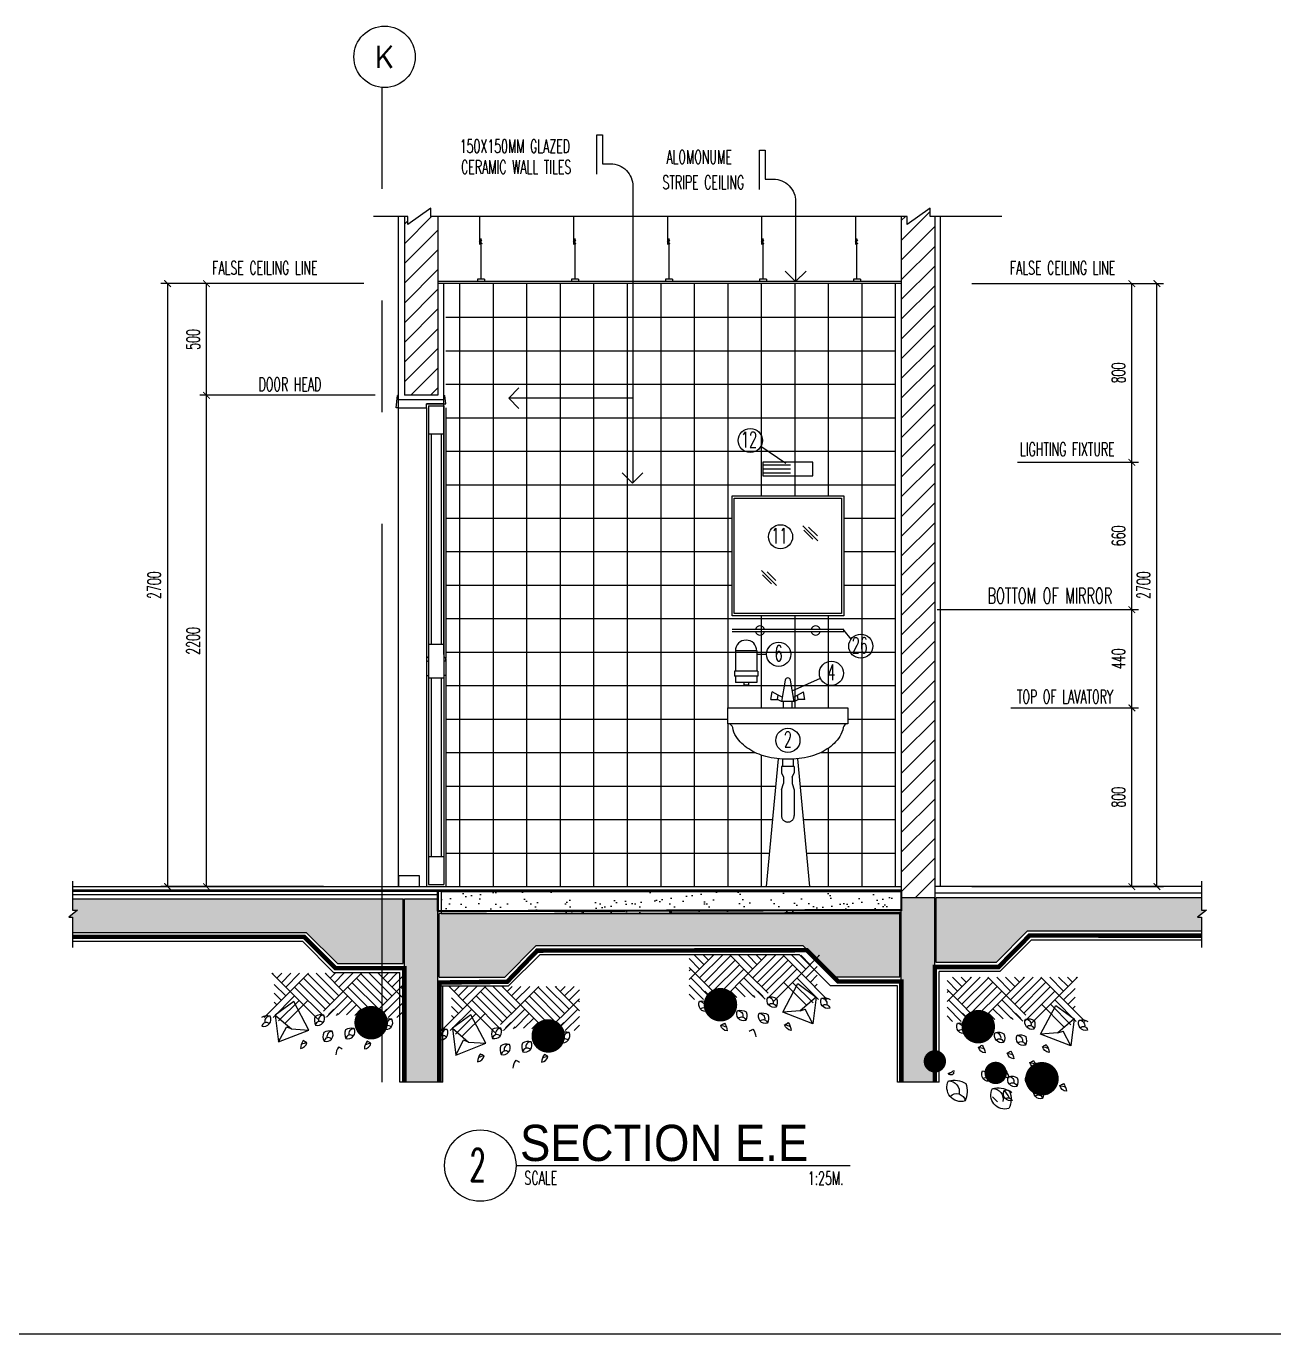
# Model space of a CAD drawing. Extents: x 417646.4 to 417675.2, y 43441 to 43460.9.
# Drawn here: x 417653.26 to 417658.85, y 43440.98 to 43446.83 of the extents above; entities that cross this region are included whole.
import ezdxf
from ezdxf.enums import TextEntityAlignment as Align

# ---------------------------------------------------------------- set-up
doc = ezdxf.new("R2010")
doc.units = 0
doc.header["$MEASUREMENT"] = 0
doc.header["$PDMODE"] = 3
doc.header["$PDSIZE"] = 0.1
doc.linetypes.add('CENTERX2', pattern=[4, 2.5, -0.5, 0.5, -0.5])
doc.linetypes.add('HIDDEN2', pattern=[0.1875, 0.125, -0.0625])
doc.layers.get('0').update_dxf_attribs({"linetype": 'CONTINUOUS'})
doc.layers.get('DEFPOINTS').update_dxf_attribs({"linetype": 'CONTINUOUS'})
for name, color, linetype in [('2', 2, 'CONTINUOUS'), ('AX', 6, 'CONTINUOUS'), ('AX-CR', 2, 'CONTINUOUS'), ('AX-TXT', 4, 'CONTINUOUS'), ('AXES', 11, 'CENTERX2'), ('Dimout', 4, 'CONTINUOUS'), ('DW', 7, 'CONTINUOUS'), ('ELE', 3, 'CONTINUOUS'), ('ELV', 7, 'CONTINUOUS'), ('FIX', 3, 'CONTINUOUS'), ('gravel', 11, 'CONTINUOUS'), ('Hatch', 11, 'CONTINUOUS'), ('K-FUR', 3, 'CONTINUOUS'), ('Plaster', 7, 'CONTINUOUS'), ('SANI', 2, 'CONTINUOUS'), ('Tile', 5, 'CONTINUOUS'), ('TITLE', 6, 'CONTINUOUS'), ('TXT', 2, 'CONTINUOUS'), ('TXT1', 2, 'CONTINUOUS'), ('WALL', 6, 'CONTINUOUS'), ('WallPartition', 2, 'CONTINUOUS'), ('Windows', 9, 'CONTINUOUS')]:
    doc.layers.add(name, color=color, linetype=linetype)
doc.styles.add('ROMANS', font='ROMANS.shx', dxfattribs={"width": 0.6})
doc.styles.add('TTXT', font='swisse.ttf', dxfattribs={"width": 0.6})
doc.dimstyles.new('R50', dxfattribs={"dimscale": 0, "dimtxt": 0.06, "dimasz": 0.03, "dimexe": 0.03, "dimexo": 0.03, "dimgap": 0.03, "dimtad": 1, "dimdec": 0, "dimlfac": 1000, "dimzin": 13, "dimdsep": 46, "dimtxsty": 'ROMANS', "dimblk": 'ARCHTICK', "dimcen": 0.09, "dimclrd": 4, "dimclre": 4, "dimclrt": 2, "dimadec": 0, "dimazin": 0, "dimtfac": 1, "dimtdec": 0, "dimtofl": 0, "dimtmove": 2, "dimatfit": 3, "dimldrblk": 'CLOSEDBLANK', "dimfxl": 0, "dimtolj": 1, "dimtzin": 0, "dimarcsym": 0})

# ---------------------------------------------------------------- blocks, each defined once
blk = doc.blocks.new('AXL')
at = {"layer": 'AX-CR'}
blk.add_circle((-350, 0), 350, dxfattribs=at)
at = {"layer": 'AX-TXT', "style": 'ROMANS'}
blk.add_attdef('AX', text='', height=250, dxfattribs=at).set_placement((-350, 0), align=Align.MIDDLE)
blk = doc.blocks.new('A$C753C42D5')
at = {"layer": 'SANI', "linetype": 'Continuous'}
for p, q in [((0.2568, 0.9248), (0.2394, 0.8287)), ((0.2968, 0.8287), (0.2793, 0.9248)), ((0.1923, 0.8373), (0.1985, 0.8714)), ((0.1923, 0.8373), (0.2215, 0.8373)), ((0.225, 0.8568), (0.1985, 0.8714)), ((0.2215, 0.8373), (0.225, 0.8568)), ((0.2394, 0.8287), (0.2215, 0.8373)), ((0.2429, 0.8483), (0.225, 0.8568)), ((0.2968, 0.8287), (0.2394, 0.8287)), ((0.2489, 0.8), (0.2489, 0.8287)), ((0.2872, 0.8), (0.2872, 0.8287)), ((0.2933, 0.8483), (0.3112, 0.8568)), ((0.2968, 0.8287), (0.3147, 0.8373)), ((0.3112, 0.8568), (0.3377, 0.8714)), ((0.3147, 0.8373), (0.3112, 0.8568)), ((0.3439, 0.8373), (0.3147, 0.8373)), ((0.3439, 0.8373), (0.3377, 0.8714)), ((0.2252, 0.5724), (0.1713, 0)), ((0.3109, 0.5724), (0.3648, 0))]:
    blk.add_line(p, q, dxfattribs=at)
at = {"layer": 'SANI', "linetype": 'HIDDEN2'}
for p, q in [((0.2968, 0.5382), (0.2394, 0.5382)), ((0.2394, 0.5382), (0.2394, 0.5094)), ((0.2441, 0.57), (0.2441, 0.5382)), ((0.292, 0.57), (0.292, 0.5382)), ((0.2968, 0.5382), (0.2968, 0.5094)), ((0.2394, 0.5094), (0.2489, 0.4903)), ((0.2489, 0.4903), (0.2489, 0.4616)), ((0.2872, 0.4903), (0.2968, 0.5094)), ((0.2872, 0.4903), (0.2872, 0.4616)), ((0.2394, 0.4328), (0.2489, 0.4616)), ((0.2394, 0.4328), (0.2394, 0.3179)), ((0.2872, 0.4616), (0.2968, 0.4328)), ((0.2968, 0.4328), (0.2968, 0.3179))]:
    blk.add_line(p, q, dxfattribs=at)
at = {"layer": 'SANI', "linetype": 'Continuous'}
blk.add_lwpolyline([(0.5362, 0.8), (0.5362, 0.789), (0.5362, 0.7282), (0, 0.7282), (0, 0.789), (0, 0.8)], close=True, dxfattribs=at)
for points in [[(0.5158, 0.7124, -0.107261), (0.5003, 0.6716, -0.107169), (0.4442, 0.6162, -0.077294), (0.3677, 0.5829, -0.06439), (0.2685, 0.57, -0.06439), (0.1694, 0.5829, -0.077294), (0.0929, 0.6162, -0.107169), (0.0368, 0.6716, -0.107938), (0.0212, 0.7126, -0.000994)], [(0.517, 0.7282, -0.000994), (0.517, 0.7278, -0.145509)]]:
    blk.add_lwpolyline(points, format="xyb", dxfattribs=at)
for centre, radius, start, end in [((0.2681, 0.9226), 0.0115, 9.52728, 170.47272), ((0.0024, 0.709), 0.0191, 10.80776, 88.49148), ((0.5347, 0.709), 0.0191, 89.19364, 170.01956)]:
    blk.add_arc(centre, radius, start, end, dxfattribs=at)
at = {"layer": 'SANI', "linetype": 'HIDDEN2'}
blk.add_arc((0.2681, 0.3179), 0.0287, 180, 0, dxfattribs=at)
blk = doc.blocks.new('walling')
at = {"layer": 'ELV'}
blk.add_line((0.1363, -1.1797), (-0.4198, -1.1797), dxfattribs=at)
blk.add_lwpolyline([(-0.025, -0.176), (-0.025, 0), (0, 0), (0, -0.1306), (0.0363, -0.1306, -0.414214), (0.1363, -0.2306), (0.1363, -1.5582)], format="xyb", dxfattribs=at)
at = {"layer": 'WALL'}
for p, q in [((-0.4198, -1.1797), (-0.3736, -1.1334)), ((-0.4198, -1.1797), (-0.3736, -1.2259)), ((0.1345, -1.56), (0.0882, -1.5137)), ((0.1345, -1.56), (0.1808, -1.5137))]:
    blk.add_line(p, q, dxfattribs=at)
at = {"layer": 'TXT', "style": 'ROMANS', "width": 0.6}
for s, p in [('150X150MM GLAZED', (-0.639, -0.0816)), ('CERAMIC WALL TILES', (-0.6331, -0.1746))]:
    blk.add_text(s, height=0.06, dxfattribs=at).set_placement(p)
blk = doc.blocks.new('GAN')
for p, q in [((-0.0212, 0.1644), (-0.0212, 0.29)), ((-0.0155, 0.01), (-0.0155, 0.1918)), ((0, 0.01), (-0.031, 0.01)), ((-0.031, 0.01), (-0.031, 0)), ((0, 0.01), (0, 0))]:
    blk.add_line(p, q)
blk.add_lwpolyline([(-0.0118, 0.184), (-0.024, 0.1754), (-0.0113, 0.1703)])
blk = doc.blocks.new('A$C22107CF4')
for p, q in [((0.1286, 0.2837), (0.0467, 0.3655)), ((0.0494, 0.3629), (0.052, 0.3655)), ((0.0692, 0.3431), (0.0916, 0.3655)), ((0.089, 0.3233), (0.1312, 0.3655)), ((0.1088, 0.3035), (0.1708, 0.3655)), ((0.1286, 0.2837), (0.2104, 0.3655)), ((0.3266, 0.2441), (0.2078, 0.3629)), ((0.3464, 0.2639), (0.2447, 0.3655)), ((0.3662, 0.2837), (0.2843, 0.3655)), ((0.287, 0.3629), (0.2896, 0.3655)), ((0.3068, 0.3431), (0.3292, 0.3655)), ((0.3266, 0.3233), (0.3688, 0.3655)), ((0.3464, 0.3035), (0.4084, 0.3655)), ((0.3662, 0.2837), (0.448, 0.3655)), ((0.5642, 0.2441), (0.4454, 0.3629)), ((0.584, 0.2639), (0.4823, 0.3655)), ((0.6038, 0.2837), (0.5219, 0.3655)), ((0.5246, 0.3629), (0.5272, 0.3655)), ((0.5444, 0.3431), (0.5668, 0.3655)), ((0.5642, 0.3233), (0.6064, 0.3655)), ((0.1088, 0.2639), (0.0574, 0.3153)), ((0.2844, 0.1675), (0.1484, 0.3035)), ((0.287, 0.2045), (0.1682, 0.3233)), ((0.3068, 0.2243), (0.188, 0.3431)), ((0.5048, 0.1847), (0.386, 0.3035)), ((0.5246, 0.2045), (0.4058, 0.3233)), ((0.5444, 0.2243), (0.4256, 0.3431)), ((0.584, 0.3035), (0.6308, 0.3504)), ((0.6038, 0.2837), (0.6308, 0.3108)), ((0.6308, 0.2962), (0.6236, 0.3035)), ((0.0126, 0.1677), (0.1286, 0.2837)), ((0.0522, 0.1677), (0.1484, 0.2639)), ((0.089, 0.2441), (0.0574, 0.2757)), ((0.0692, 0.2243), (0.0574, 0.2361)), ((0.0761, 0.152), (0.1682, 0.2441)), ((0.1077, 0.144), (0.2078, 0.2441)), ((0.2522, 0.1601), (0.1286, 0.2837)), ((0.2775, 0.195), (0.3662, 0.2837)), ((0.2911, 0.169), (0.386, 0.2639)), ((0.3425, 0.1808), (0.4058, 0.2441)), ((0.4822, 0.1677), (0.3662, 0.2837)), ((0.4877, 0.1677), (0.6038, 0.2837)), ((0.5273, 0.1677), (0.6236, 0.2639)), ((0.6308, 0.2566), (0.6038, 0.2837)), ((0.2998, 0.1806), (0.3237, 0.2045)), ((0.335, 0.1762), (0.3435, 0.1847)), ((0.3799, 0.1786), (0.4256, 0.2243)), ((0.4173, 0.1764), (0.4454, 0.2045)), ((0.4547, 0.1742), (0.4652, 0.1847)), ((0.4927, 0.1359), (0.5613, 0.2045)), ((0.5669, 0.1677), (0.6308, 0.2316)), ((0.6065, 0.1677), (0.6308, 0.192))]:
    blk.add_line(p, q)
for points in [[(0.0766, 0.0585), (0.2116, 0.111), (0.1441, 0.2385), (0.0616, 0.1785), (0.0766, 0.0585), (0.1112, 0.1244)], [(0.1343, 0.1163), (0.2116, 0.111), (0.1441, 0.2385), (0.0616, 0.1785), (0.1343, 0.1163), (0.1112, 0.1244)]]:
    blk.add_lwpolyline(points)
for centre, radius, start, end in [((0.2666, 0.1288), 0.0509, 76.03216, 121.14052), ((0.2507, 0.1636), 0.0317, 253.70906, 27.40145), ((0.2787, 0.1542), 0.024, 89.57083, 192.73345), ((0.0263, 0.124), 0.0509, 76.03216, 121.14052), ((0.0105, 0.1589), 0.0317, 253.70906, 27.40145), ((0.0207, 0.1257), 0.0193, 42.45997, 171.80435), ((0.0385, 0.1494), 0.024, 89.57083, 192.73345), ((0.2876, 0.1547), 0.0506, 159.5756, 205.15216), ((0.261, 0.1305), 0.0193, 42.45997, 171.80435), ((0.4022, 0.0685), 0.0509, 76.03216, 121.14052), ((0.3864, 0.1034), 0.0317, 253.70906, 27.40145), ((0.4143, 0.0939), 0.024, 89.57083, 192.73345), ((0.5929, 0.1359), 0.0506, 159.5756, 205.15216), ((0.5718, 0.1099), 0.0509, 76.03216, 121.14052), ((0.556, 0.1448), 0.0317, 253.70906, 27.40145), ((0.5662, 0.1116), 0.0193, 42.45997, 171.80435), ((0.5839, 0.1354), 0.024, 89.57083, 192.73345), ((0.2409, 0.024), 0.0669, 143.51132, 175.91913), ((-0.5126, -1.1654), 1.4144, 59.59064, 60.35176), ((0.3258, 0.0823), 0.0506, 159.5756, 205.15216), ((0.3047, 0.0563), 0.0509, 76.03216, 121.14052), ((0.2889, 0.0912), 0.0317, 253.70906, 27.40145), ((0.2991, 0.058), 0.0193, 42.45997, 171.80435), ((0.3168, 0.0818), 0.024, 89.57083, 192.73345), ((0.4233, 0.0945), 0.0506, 159.5756, 205.15216), ((0.3966, 0.0702), 0.0193, 42.45997, 171.80435), ((0.5272, 0.0216), 0.0669, 143.51132, 175.91913), ((-0.2263, -1.1678), 1.4144, 59.59064, 60.35176), ((0.1707, 0.0622), 0.0336, 275.8828, 346.64304), ((0.1707, 0.0622), 0.0336, 275.8828, 346.64304), ((0.2198, -0.0514), 0.1071, 98.87649, 112.94629), ((0.3991, -0.0048), 0.0669, 143.51132, 175.91913), ((-0.3544, -1.1942), 1.4144, 59.59064, 60.35176), ((0.457, 0.0598), 0.0336, 275.8828, 346.64304), ((0.457, 0.0598), 0.0336, 275.8828, 346.64304), ((0.5062, -0.0538), 0.1071, 98.87649, 112.94629)]:
    blk.add_arc(centre, radius, start, end)
at = {"layer": 'Hatch', "const_width": 0.075}
blk.add_lwpolyline([(0.4534, 0.144, 1), (0.5284, 0.144, 1)], format="xyb", close=True, dxfattribs=at)
blk = doc.blocks.new('A$C53BB0ABE')
for p, q in [((0.1286, 0.5089), (0.0467, 0.5908)), ((0.0494, 0.5881), (0.052, 0.5908)), ((0.0692, 0.5683), (0.0916, 0.5908)), ((0.089, 0.5485), (0.1312, 0.5908)), ((0.1088, 0.5287), (0.1708, 0.5908)), ((0.1286, 0.5089), (0.2104, 0.5908)), ((0.3266, 0.4693), (0.2078, 0.5881)), ((0.3464, 0.4891), (0.2447, 0.5908)), ((0.3662, 0.5089), (0.2843, 0.5908)), ((0.287, 0.5881), (0.2896, 0.5908)), ((0.3068, 0.5683), (0.3292, 0.5908)), ((0.3266, 0.5485), (0.3688, 0.5908)), ((0.3464, 0.5287), (0.4084, 0.5908)), ((0.3662, 0.5089), (0.448, 0.5908)), ((0.5642, 0.4693), (0.4454, 0.5881)), ((0.584, 0.4891), (0.4823, 0.5908)), ((0.6038, 0.5089), (0.5219, 0.5908)), ((0.5246, 0.5881), (0.5272, 0.5908)), ((0.5444, 0.5683), (0.5668, 0.5908)), ((0.5642, 0.5485), (0.6064, 0.5908)), ((0.1088, 0.4891), (0.0574, 0.5405)), ((0.2844, 0.3927), (0.1484, 0.5287)), ((0.287, 0.4297), (0.1682, 0.5485)), ((0.3068, 0.4495), (0.188, 0.5683)), ((0.5048, 0.4099), (0.386, 0.5287)), ((0.5246, 0.4297), (0.4058, 0.5485)), ((0.5444, 0.4495), (0.4256, 0.5683)), ((0.584, 0.5287), (0.6308, 0.5756)), ((0.6038, 0.5089), (0.6308, 0.536)), ((0.6308, 0.5215), (0.6236, 0.5287)), ((0.0126, 0.3929), (0.1286, 0.5089)), ((0.0522, 0.3929), (0.1484, 0.4891)), ((0.089, 0.4693), (0.0574, 0.5009)), ((0.0761, 0.3773), (0.1682, 0.4693)), ((0.1077, 0.3692), (0.2078, 0.4693)), ((0.2522, 0.3853), (0.1286, 0.5089)), ((0.2775, 0.4202), (0.3662, 0.5089)), ((0.2911, 0.3942), (0.386, 0.4891)), ((0.3425, 0.406), (0.4058, 0.4693)), ((0.4822, 0.3929), (0.3662, 0.5089)), ((0.4877, 0.3929), (0.6038, 0.5089)), ((0.5273, 0.3929), (0.6236, 0.4891)), ((0.6308, 0.4819), (0.6038, 0.5089)), ((0.0692, 0.4495), (0.0574, 0.4613)), ((0.2998, 0.4059), (0.3237, 0.4297)), ((0.335, 0.4014), (0.3435, 0.4099)), ((0.3799, 0.4038), (0.4256, 0.4495)), ((0.4173, 0.4017), (0.4454, 0.4297)), ((0.4547, 0.3995), (0.4652, 0.4099)), ((0.4927, 0.3612), (0.5613, 0.4297)), ((0.5669, 0.3929), (0.6308, 0.4568)), ((0.6065, 0.3929), (0.6308, 0.4172)), ((0.6038, 0.1716), (0.5993, 0.1716)), ((0.5993, 0.1716), (0.5993, 0.17)), ((0.5993, 0.17), (0.6008, 0.17)), ((0.6008, 0.17), (0.6008, 0.1685)), ((0.6023, 0.1655), (0.6023, 0.1579)), ((0.6023, 0.1579), (0.6054, 0.1564)), ((0.6054, 0.17), (0.6038, 0.1716)), ((0.6069, 0.1685), (0.6054, 0.17)), ((0.6054, 0.1564), (0.6069, 0.1549)), ((0.6084, 0.167), (0.6069, 0.1685)), ((0.6069, 0.1549), (0.6084, 0.1534)), ((0.6099, 0.167), (0.6084, 0.167)), ((0.6084, 0.1534), (0.6175, 0.1534)), ((0.6114, 0.1655), (0.6099, 0.167)), ((0.6129, 0.164), (0.6114, 0.1655)), ((0.616, 0.164), (0.6129, 0.164)), ((0.6175, 0.1625), (0.616, 0.164)), ((0.6205, 0.1625), (0.6175, 0.1625)), ((0.6175, 0.1534), (0.619, 0.1549)), ((0.619, 0.1549), (0.622, 0.1549)), ((0.6205, 0.1609), (0.6205, 0.1625)), ((0.6236, 0.1609), (0.6205, 0.1609)), ((0.622, 0.1564), (0.6236, 0.1579)), ((0.622, 0.1549), (0.622, 0.1564)), ((0.6236, 0.1579), (0.6236, 0.1609)), ((0.1652, 0.1106), (0.1667, 0.1091)), ((0.1667, 0.1091), (0.1758, 0.1091)), ((0.1758, 0.1091), (0.1773, 0.1106)), ((0.1773, 0.1106), (0.1804, 0.1106)), ((0.4049, 0.033), (0.4273, 0.0554))]:
    blk.add_line(p, q)
for points in [[(0.0766, 0.2837), (0.2116, 0.3362), (0.1441, 0.4638), (0.0616, 0.4038), (0.0766, 0.2837), (0.1112, 0.3497)], [(0.1343, 0.3416), (0.2116, 0.3362), (0.1441, 0.4638), (0.0616, 0.4038), (0.1343, 0.3416), (0.1112, 0.3497)]]:
    blk.add_lwpolyline(points)
for centre, radius, start, end in [((0.0263, 0.3493), 0.0509, 76.03216, 121.14052), ((0.0105, 0.3841), 0.0317, 253.70906, 27.40145), ((0.0207, 0.3509), 0.0193, 42.45997, 171.80435), ((0.0385, 0.3747), 0.024, 89.57083, 192.73345), ((0.2876, 0.38), 0.0506, 159.5756, 205.15216), ((0.2666, 0.354), 0.0509, 76.03216, 121.14052), ((0.2507, 0.3889), 0.0317, 253.70906, 27.40145), ((0.261, 0.3557), 0.0193, 42.45997, 171.80435), ((0.2787, 0.3794), 0.024, 89.57083, 192.73345), ((0.5929, 0.3611), 0.0506, 159.5756, 205.15216), ((0.5718, 0.3352), 0.0509, 76.03216, 121.14052), ((0.556, 0.37), 0.0317, 253.70906, 27.40145), ((0.5662, 0.3369), 0.0193, 42.45997, 171.80435), ((0.5839, 0.3606), 0.024, 89.57083, 192.73345), ((0.3258, 0.3075), 0.0506, 159.5756, 205.15216), ((0.3047, 0.2816), 0.0509, 76.03216, 121.14052), ((0.2889, 0.3164), 0.0317, 253.70906, 27.40145), ((0.2991, 0.2833), 0.0193, 42.45997, 171.80435), ((0.3168, 0.307), 0.024, 89.57083, 192.73345), ((0.4233, 0.3197), 0.0506, 159.5756, 205.15216), ((0.4022, 0.2938), 0.0509, 76.03216, 121.14052), ((0.3864, 0.3286), 0.0317, 253.70906, 27.40145), ((0.3966, 0.2954), 0.0193, 42.45997, 171.80435), ((0.4143, 0.3192), 0.024, 89.57083, 192.73345), ((0.2409, 0.2493), 0.0669, 143.51132, 175.91913), ((0.1707, 0.2874), 0.0336, 275.8828, 346.64304), ((0.1707, 0.2874), 0.0336, 275.8828, 346.64304), ((0.2198, 0.1738), 0.1071, 98.87649, 112.94629), ((-0.5126, -0.9402), 1.4144, 59.59064, 60.35176), ((0.3991, 0.2205), 0.0669, 143.51132, 175.91913), ((0.3289, 0.2586), 0.0336, 275.8828, 346.64304), ((0.3289, 0.2586), 0.0336, 275.8828, 346.64304), ((0.3781, 0.145), 0.1071, 98.87649, 112.94629), ((-0.3544, -0.969), 1.4144, 59.59064, 60.35176), ((0.5272, 0.2468), 0.0669, 143.51132, 175.91913), ((0.457, 0.285), 0.0336, 275.8828, 346.64304), ((0.457, 0.285), 0.0336, 275.8828, 346.64304), ((0.5062, 0.1714), 0.1071, 98.87649, 112.94629), ((-0.2263, -0.9426), 1.4144, 59.59064, 60.35176), ((0.2342, 0.1849), 0.0506, 159.5756, 205.15216), ((0.1973, 0.1938), 0.0317, 253.70906, 27.40145), ((0.2076, 0.1607), 0.0193, 42.45997, 171.80435), ((0.2974, 0.1777), 0.0669, 143.51132, 175.91913), ((0.2272, 0.2159), 0.0336, 275.8828, 346.64304), ((0.2272, 0.2159), 0.0336, 275.8828, 346.64304), ((0.2764, 0.1023), 0.1071, 98.87649, 112.94629), ((-0.4561, -1.0117), 1.4144, 59.59064, 60.35176), ((0.2641, 0.1182), 0.0309, 145.67748, 215.12966), ((0.2643, 0.1135), 0.0339, 70.06393, 139.32745), ((0.2477, 0.1308), 0.0317, 253.70906, 27.40145), ((0.2757, 0.1214), 0.024, 89.57083, 192.73345), ((0.364, 0.1228), 0.0506, 159.5756, 205.15216), ((0.343, 0.0969), 0.0509, 76.03216, 121.14052), ((0.3271, 0.1317), 0.0317, 253.70906, 27.40145), ((0.3374, 0.0986), 0.0193, 42.45997, 171.80435), ((0.3551, 0.1223), 0.024, 89.57083, 192.73345), ((0.4217, 0.1339), 0.0669, 143.51132, 175.91913), ((0.3515, 0.172), 0.0336, 275.8828, 346.64304), ((0.3515, 0.172), 0.0336, 275.8828, 346.64304), ((0.4007, 0.0584), 0.1071, 98.87649, 112.94629), ((-0.3318, -1.0556), 1.4144, 59.59064, 60.35176), ((0.4809, 0.1473), 0.0506, 159.5756, 205.15216), ((0.444, 0.1562), 0.0317, 253.70906, 27.40145), ((0.4542, 0.123), 0.0193, 42.45997, 171.80435), ((0.4719, 0.1468), 0.024, 89.57083, 192.73345), ((0.5997, 0.0276), 0.1018, 76.03216, 121.14052), ((0.568, 0.0973), 0.0634, 253.70906, 27.40145), ((0.6239, 0.0785), 0.048, 89.57083, 192.73345), ((0.1633, 0.075), 0.0669, 143.51132, 175.91913), ((0.0931, 0.1132), 0.0336, 275.8828, 346.64304), ((0.0931, 0.1132), 0.0336, 275.8828, 346.64304), ((0.1423, -0.0004), 0.1071, 98.87649, 112.94629), ((-0.5902, -1.1144), 1.4144, 59.59064, 60.35176), ((0.247, 0.0605), 0.0669, 143.51132, 175.91913), ((0.1768, 0.0987), 0.0336, 275.8828, 346.64304), ((0.1768, 0.0987), 0.0336, 275.8828, 346.64304), ((0.2259, -0.0149), 0.1071, 98.87649, 112.94629), ((-0.5065, -1.1289), 1.4144, 59.59064, 60.35176), ((0.2488, 0.0686), 0.0506, 159.5756, 205.15216), ((0.2277, 0.0426), 0.0509, 76.03216, 121.14052), ((0.2119, 0.0775), 0.0317, 253.70906, 27.40145), ((0.2221, 0.0443), 0.0193, 42.45997, 171.80435), ((0.2398, 0.0681), 0.024, 89.57083, 192.73345), ((0.258, 0.0977), 0.0193, 42.45997, 171.80435), ((0.347, 0.0689), 0.0317, 253.70906, 27.40145), ((0.3641, 0.0592), 0.0267, 65.59916, 147.40224), ((0.4454, 0.0455), 0.1012, 159.5756, 205.15216), ((0.4033, -0.0063), 0.1018, 76.03216, 121.14052), ((0.5126, -0.0328), 0.1801, 139.75143, 152.5428), ((0.3716, 0.0634), 0.0634, 253.70906, 27.40145), ((0.4275, 0.0445), 0.048, 89.57083, 192.73345), ((0.6418, 0.0795), 0.1012, 159.5756, 205.15216), ((0.5884, 0.031), 0.0386, 42.45997, 171.80435), ((0.3603, 0.0256), 0.0257, 64.36812, 149.89619)]:
    blk.add_arc(centre, radius, start, end)
at = {"layer": 'Hatch'}
for points, const_width in [([(0.4534, 0.3692, 1), (0.5284, 0.3692, 1)], 0.075), ([(0.6603, 0.2138, 1), (0.7103, 0.2138, 1)], 0.05), ([(0.1682, 0.136, 1), (0.2432, 0.136, 1)], 0.075), ([(0.3881, 0.162, 1), (0.4381, 0.162, 1)], 0.05)]:
    blk.add_lwpolyline(points, format="xyb", close=True, dxfattribs=dict(at, const_width=const_width))
blk = doc.blocks.new('_ARCHTICK')
at = {"color": 0, "linetype": 'ByBlock', "const_width": 0.15}
blk.add_lwpolyline([(-0.5, -0.5), (0.5, 0.5)], dxfattribs=at)
blk = doc.blocks.new('*D109')
at = {"layer": 'DEFPOINTS', "color": 0}
for p in [(417654.0711, 43445.6792), (417653.8968, 43442.9792), (417654.0718, 43442.9792)]:
    blk.add_point(p, dxfattribs=at)
at = {"layer": 'Dimout', "color": 4, "lineweight": -2}
for p, q in [((417654.0411, 43445.6792), (417653.8668, 43445.6792)), ((417653.8968, 43445.6792), (417653.8968, 43442.9792)), ((417654.0418, 43442.9792), (417653.8668, 43442.9792))]:
    blk.add_line(p, q, dxfattribs=at)
at = {"layer": 'Dimout', "color": 4, "lineweight": -2, "xscale": 0.03, "yscale": 0.03, "zscale": 0.03}
for p, rotation in [((417653.8968, 43445.6792), 90), ((417653.8968, 43442.9792), 270)]:
    blk.add_blockref('_ARCHTICK', p, dxfattribs=dict(at, rotation=rotation))
at = {"layer": 'Dimout', "color": 2, "insert": (417653.8368, 43444.3292), "char_height": 0.06, "attachment_point": 5, "rotation": 90, "style": 'ROMANS'}
blk.add_mtext('\\A1;2700', dxfattribs=at)
blk = doc.blocks.new('_ClosedBlank')
at = {"color": 0, "linetype": 'ByBlock', "lineweight": -2}
for p, q in [((-1, 0.17), (0, 0)), ((-1, 0.17), (-1, -0.17)), ((0, 0), (-1, -0.17))]:
    blk.add_line(p, q, dxfattribs=at)
blk = doc.blocks.new('*D110')
at = {"layer": 'DEFPOINTS', "color": 0}
for p in [(417654.0711, 43445.6792), (417654.8048, 43445.6792), (417654.6248, 43445.1792)]:
    blk.add_point(p, dxfattribs=at)
at = {"layer": 'Dimout', "color": 4, "lineweight": -2}
for p, q in [((417654.7748, 43445.6792), (417654.0411, 43445.6792)), ((417654.0711, 43445.1792), (417654.0711, 43445.6792)), ((417654.5948, 43445.1792), (417654.0411, 43445.1792))]:
    blk.add_line(p, q, dxfattribs=at)
at = {"layer": 'Dimout', "color": 4, "lineweight": -2, "xscale": 0.03, "yscale": 0.03, "zscale": 0.03}
for p, rotation in [((417654.0711, 43445.6792), 90), ((417654.0711, 43445.1792), 270)]:
    blk.add_blockref('_ARCHTICK', p, dxfattribs=dict(at, rotation=rotation))
at = {"layer": 'Dimout', "color": 2, "insert": (417654.0111, 43445.4292), "char_height": 0.06, "attachment_point": 5, "rotation": 90, "style": 'ROMANS'}
blk.add_mtext('\\A1;500', dxfattribs=at)
blk = doc.blocks.new('*D111')
at = {"layer": '2', "color": 4, "lineweight": -2}
for p, q in [((417654.8268, 43445.1792), (417654.0411, 43445.1792)), ((417654.0711, 43442.9792), (417654.0711, 43445.1792)), ((417654.5948, 43442.9792), (417654.0411, 43442.9792))]:
    blk.add_line(p, q, dxfattribs=at)
at = {"layer": 'DEFPOINTS', "color": 0}
for p in [(417654.0711, 43445.1792), (417654.8568, 43445.1792), (417654.6248, 43442.9792)]:
    blk.add_point(p, dxfattribs=at)
at = {"layer": '2', "color": 4, "lineweight": -2, "xscale": 0.03, "yscale": 0.03, "zscale": 0.03}
for p, rotation in [((417654.0711, 43445.1792), 90), ((417654.0711, 43442.9792), 270)]:
    blk.add_blockref('_ARCHTICK', p, dxfattribs=dict(at, rotation=rotation))
at = {"layer": '2', "color": 2, "insert": (417654.0111, 43444.0792), "char_height": 0.06, "attachment_point": 5, "rotation": 90, "style": 'ROMANS'}
blk.add_mtext('\\A1;2200', dxfattribs=at)
blk = doc.blocks.new('*D117')
at = {"layer": 'DEFPOINTS', "color": 0}
for p in [(417657.6419, 43443.7796), (417658.2139, 43443.7796), (417657.4681, 43442.9792)]:
    blk.add_point(p, dxfattribs=at)
at = {"layer": 'Dimout', "color": 4, "lineweight": -2}
for p, q in [((417657.6719, 43443.7796), (417658.2439, 43443.7796)), ((417658.2139, 43442.9792), (417658.2139, 43443.7796)), ((417657.4981, 43442.9792), (417658.2439, 43442.9792))]:
    blk.add_line(p, q, dxfattribs=at)
at = {"layer": 'Dimout', "color": 4, "lineweight": -2, "xscale": 0.03, "yscale": 0.03, "zscale": 0.03}
for p, rotation in [((417658.2139, 43443.7796), 90), ((417658.2139, 43442.9792), 270)]:
    blk.add_blockref('_ARCHTICK', p, dxfattribs=dict(at, rotation=rotation))
at = {"layer": 'Dimout', "color": 2, "insert": (417658.1539, 43443.3794), "char_height": 0.06, "attachment_point": 5, "rotation": 90, "style": 'ROMANS'}
blk.add_mtext('\\A1;800', dxfattribs=at)
blk = doc.blocks.new('*D113')
at = {"layer": 'DEFPOINTS', "color": 0}
for p in [(417657.3117, 43444.2196), (417658.2139, 43444.2196), (417657.6419, 43443.7796)]:
    blk.add_point(p, dxfattribs=at)
at = {"layer": 'Dimout', "color": 4, "lineweight": -2}
for p, q in [((417657.3417, 43444.2196), (417658.2439, 43444.2196)), ((417658.2139, 43443.7796), (417658.2139, 43444.2196)), ((417657.6719, 43443.7796), (417658.2439, 43443.7796))]:
    blk.add_line(p, q, dxfattribs=at)
at = {"layer": 'Dimout', "color": 4, "lineweight": -2, "xscale": 0.03, "yscale": 0.03, "zscale": 0.03}
for p, rotation in [((417658.2139, 43444.2196), 90), ((417658.2139, 43443.7796), 270)]:
    blk.add_blockref('_ARCHTICK', p, dxfattribs=dict(at, rotation=rotation))
at = {"layer": 'Dimout', "color": 2, "insert": (417658.1539, 43443.9996), "char_height": 0.06, "attachment_point": 5, "rotation": 90, "style": 'ROMANS'}
blk.add_mtext('\\A1;440', dxfattribs=at)
blk = doc.blocks.new('*D114')
at = {"layer": 'DEFPOINTS', "color": 0}
for p in [(417657.6719, 43444.8792), (417658.2139, 43444.8792), (417657.3117, 43444.2196)]:
    blk.add_point(p, dxfattribs=at)
at = {"layer": 'Dimout', "color": 4, "lineweight": -2}
for p, q in [((417657.7019, 43444.8792), (417658.2439, 43444.8792)), ((417658.2139, 43444.2196), (417658.2139, 43444.8792)), ((417657.3417, 43444.2196), (417658.2439, 43444.2196))]:
    blk.add_line(p, q, dxfattribs=at)
at = {"layer": 'Dimout', "color": 4, "lineweight": -2, "xscale": 0.03, "yscale": 0.03, "zscale": 0.03}
for p, rotation in [((417658.2139, 43444.8792), 90), ((417658.2139, 43444.2196), 270)]:
    blk.add_blockref('_ARCHTICK', p, dxfattribs=dict(at, rotation=rotation))
at = {"layer": 'Dimout', "color": 2, "insert": (417658.1539, 43444.5494), "char_height": 0.06, "attachment_point": 5, "rotation": 90, "style": 'ROMANS'}
blk.add_mtext('\\A1;660', dxfattribs=at)
blk = doc.blocks.new('*D115')
at = {"layer": 'DEFPOINTS', "color": 0}
for p in [(417657.4681, 43445.6792), (417658.2139, 43445.6792), (417657.6719, 43444.8792)]:
    blk.add_point(p, dxfattribs=at)
at = {"layer": 'Dimout', "color": 4, "lineweight": -2}
for p, q in [((417657.4981, 43445.6792), (417658.2439, 43445.6792)), ((417658.2139, 43444.8792), (417658.2139, 43445.6792)), ((417657.7019, 43444.8792), (417658.2439, 43444.8792))]:
    blk.add_line(p, q, dxfattribs=at)
at = {"layer": 'Dimout', "color": 4, "lineweight": -2, "xscale": 0.03, "yscale": 0.03, "zscale": 0.03}
for p, rotation in [((417658.2139, 43445.6792), 90), ((417658.2139, 43444.8792), 270)]:
    blk.add_blockref('_ARCHTICK', p, dxfattribs=dict(at, rotation=rotation))
at = {"layer": 'Dimout', "color": 2, "insert": (417658.1539, 43445.2792), "char_height": 0.06, "attachment_point": 5, "rotation": 90, "style": 'ROMANS'}
blk.add_mtext('\\A1;800', dxfattribs=at)
blk = doc.blocks.new('*D116')
at = {"layer": 'DEFPOINTS', "color": 0}
for p in [(417657.6719, 43445.6792), (417658.3262, 43445.6792), (417657.6719, 43442.9792)]:
    blk.add_point(p, dxfattribs=at)
at = {"layer": 'Dimout', "color": 4, "lineweight": -2}
for p, q in [((417657.7019, 43445.6792), (417658.3562, 43445.6792)), ((417658.3262, 43442.9792), (417658.3262, 43445.6792)), ((417657.7019, 43442.9792), (417658.3562, 43442.9792))]:
    blk.add_line(p, q, dxfattribs=at)
at = {"layer": 'Dimout', "color": 4, "lineweight": -2, "xscale": 0.03, "yscale": 0.03, "zscale": 0.03}
for p, rotation in [((417658.3262, 43445.6792), 90), ((417658.3262, 43442.9792), 270)]:
    blk.add_blockref('_ARCHTICK', p, dxfattribs=dict(at, rotation=rotation))
at = {"layer": 'Dimout', "color": 2, "insert": (417658.2662, 43444.3292), "char_height": 0.06, "attachment_point": 5, "rotation": 90, "style": 'ROMANS'}
blk.add_mtext('\\A1;2700', dxfattribs=at)
blk = doc.blocks.new('ceil')
at = {"layer": 'ELV'}
blk.add_lwpolyline([(-0.1613, 0.4121), (-0.1613, 0.5881), (-0.1363, 0.5881), (-0.1363, 0.4575), (-0.1, 0.4575, -0.414214), (0, 0.3575), (0, 0)], format="xyb", dxfattribs=at)
at = {"layer": 'WALL'}
blk.add_lwpolyline([(0.0463, 0.0463), (0, 0), (-0.0463, 0.0463)], dxfattribs=at)
at = {"layer": 'TXT', "style": 'ROMANS', "width": 0.6}
for s, p in [('ALOMONUME', (-0.5788, 0.5268)), (' STRIPE CEILING', (-0.6209, 0.4135))]:
    blk.add_text(s, height=0.06, dxfattribs=at).set_placement(p)

msp = doc.modelspace()

# ---------------------------------------------------------------- hatches: boundary and pattern name
at = {"layer": 'Hatch'}
h = msp.add_hatch(dxfattribs=at)
h.set_pattern_fill('ANSI31', color=256, scale=0.5, style=0)
h.set_pattern_definition([(45, (-132.997626, -28.758364), (-0.044194173824, 0.044194173824), [])])
h.paths.add_polyline_path([(417655.1068, 43445.9792), (417655.0747, 43445.9792), (417655.0747, 43446.0164), (417654.9718, 43445.9436), (417654.9718, 43445.9792), (417654.9568, 43445.9792), (417654.9568, 43445.1792), (417655.1068, 43445.1792)])
h.paths.add_polyline_path([(417657.3318, 43445.9792), (417657.3106, 43445.9792), (417657.3106, 43446.0164), (417657.2077, 43445.9436), (417657.2077, 43445.9792), (417657.1818, 43445.9792), (417657.1818, 43442.9292), (417657.3318, 43442.9292)])
at = {"layer": 'Windows'}
h = msp.add_hatch(dxfattribs=at)
h.set_pattern_fill('AR-CONC', color=256, scale=0.03, style=0)
h.set_pattern_definition([(50, (-132.99763, -28.75836), (0.21517805478, -0.018825640495), [0.0225, -0.2475]), (355, (-132.99763, -28.75836), (-0.04162540008, 0.22565764011), [0.018, -0.198]), (100.4514, (-132.9797, -28.75993), (0.17355281451, 0.20683186262), [0.019122057, -0.2103426336]), (46.1842, (-132.99763, -28.69836), (0.32017231459, -0.0496557043), [0.03375, -0.37125]), (96.6356, (-132.97094, -28.7025), (0.28039881166, 0.29223536127), [0.0286830864, -0.3155139]), (351.1842, (-132.99763, -28.69836), (0.28039858354, 0.29223558028), [0.027, -0.297]), (21, (-132.96763, -28.71336), (0.179072115636, -0.1207856672), [0.0225, -0.2475]), (326, (-132.96763, -28.71336), (0.07299459958, 0.21754501351), [0.018, -0.198]), (71.4514, (-132.9527, -28.72343), (0.25206678857, 0.09675914901), [0.019122057, -0.2103426336]), (37.5, (-132.997626, -28.758364), (0.003647956595, 0.09986815615), [0, -0.1956, 0, -0.201, 0, -0.19875]), (7.5, (-132.99763, -28.75836), (0.078920861233, 0.118323513565), [0, -0.1146, 0, -0.1911, 0, -0.07575]), (327.5, (-133.064526, -28.758364), (0.160146730852, -0.00676646152), [0, -0.075, 0, -0.234, 0, -0.3105]), (317.5, (-133.09453, -28.75836), (0.174955850803, 0.0300314947), [0, -0.0975, 0, -0.1554, 0, -0.2205])])
h.paths.add_polyline_path([(417657.7458, 43442.7792), (417658.525, 43442.7792), (417658.525, 43442.842), (417658.5084, 43442.842), (417658.5475, 43442.8744), (417658.525, 43442.8744), (417658.525, 43442.9292), (417657.3382, 43442.9292), (417657.3382, 43442.6392), (417657.6058, 43442.6392)])
h.paths.add_polyline_path([(417657.3318, 43442.9292), (417657.1818, 43442.9292), (417657.1818, 43442.5742), (417657.1818, 43442.1035), (417657.3318, 43442.1035), (417657.3318, 43442.1716, -0.412817), (417657.3069, 43442.1966, -0.412817), (417657.3318, 43442.2216)])
h.paths.add_polyline_path([(417657.1754, 43442.8642), (417655.1124, 43442.8592), (417655.1124, 43442.5742), (417655.4061, 43442.5742), (417655.5461, 43442.7142), (417656.7418, 43442.7142), (417656.8818, 43442.5742), (417657.1754, 43442.5742)])
h.paths.add_polyline_path([(417655.1068, 43442.9242), (417654.9568, 43442.9242), (417654.9568, 43442.1035), (417655.1068, 43442.1035)])
h.paths.add_polyline_path([(417654.9516, 43442.9242), (417654.8568, 43442.9242), (417654.8568, 43442.6342), (417654.9516, 43442.6342)])
h.paths.add_polyline_path([(417654.8568, 43442.9242), (417653.4709, 43442.9242), (417653.4709, 43442.8744), (417653.4935, 43442.8744), (417653.4544, 43442.842), (417653.4709, 43442.842), (417653.4709, 43442.7742), (417654.5168, 43442.7742), (417654.6568, 43442.6342), (417654.8568, 43442.6342)])
h = msp.add_hatch(dxfattribs=at)
h.set_pattern_fill('AR-SAND', color=256, scale=0.05, style=0)
h.set_pattern_definition([(37.5, (-132.997626, -28.758364), (-0.003149667905, 0.09634118845), [0, -0.076, 0, -0.085, 0, -0.08125]), (7.5, (-132.99763, -28.75836), (0.088488835263, 0.14110730326), [0, -0.041, 0, -0.0685, 0, -0.02625]), (327.5, (-133.05913, -28.75836), (0.155707093088, 0.000282952677), [0, -0.025, 0, -0.09, 0, -0.1175]), (317.5, (-133.05913, -28.75836), (0.15030633023, 0.043883778247), [0, -0.0125, 0, -0.059, 0, -0.0675])])
h.paths.add_polyline_path([(417657.1818, 43442.9559), (417655.1222, 43442.9559), (417655.1222, 43442.8592), (417657.1818, 43442.8592)])

# ---------------------------------------------------------------- linework, layer by layer
for p, q in [((417657.1818, 43445.6892), (417655.1068, 43445.6892)), ((417657.1818, 43445.6792), (417655.1068, 43445.6792))]:
    msp.add_line(p, q)
at = {"layer": '2'}
for p, q in [((417654.9308, 43443.0272), (417654.9308, 43442.9792)), ((417655.025, 43443.0272), (417654.9308, 43443.0272)), ((417655.025, 43442.9792), (417655.025, 43443.0272)), ((417657.1818, 43442.1035), (417657.1818, 43442.9292)), ((417657.1818, 43442.5742), (417657.1818, 43442.9292)), ((417657.3318, 43442.9292), (417657.1818, 43442.9292)), ((417657.3318, 43442.1066), (417657.3318, 43442.9292)), ((417658.525, 43442.9292), (417657.3382, 43442.9292)), ((417657.3382, 43442.6392), (417657.3382, 43442.9292)), ((417653.4709, 43442.9242), (417654.9516, 43442.9242)), ((417654.9516, 43442.6342), (417654.9516, 43442.9242)), ((417654.9568, 43442.9242), (417655.1068, 43442.9242)), ((417654.9568, 43442.1035), (417654.9568, 43442.9242)), ((417655.1068, 43442.1035), (417655.1068, 43442.9242)), ((417655.1124, 43442.8592), (417657.1754, 43442.8642)), ((417655.1124, 43442.5742), (417655.1124, 43442.8592)), ((417657.1754, 43442.5742), (417657.1754, 43442.8642)), ((417653.4709, 43442.7742), (417654.5168, 43442.7742)), ((417654.6568, 43442.6342), (417654.5168, 43442.7742)), ((417657.6058, 43442.6392), (417657.7458, 43442.7792)), ((417658.525, 43442.7792), (417657.7458, 43442.7792)), ((417653.4709, 43442.7342), (417654.5002, 43442.7342)), ((417654.6402, 43442.5942), (417654.5002, 43442.7342)), ((417655.4061, 43442.5742), (417655.5461, 43442.7142)), ((417656.7418, 43442.7142), (417655.5461, 43442.7142)), ((417656.8818, 43442.5742), (417656.7418, 43442.7142)), ((417657.6224, 43442.5992), (417657.7624, 43442.7392)), ((417658.525, 43442.7392), (417657.7624, 43442.7392)), ((417654.6568, 43442.6342), (417654.9516, 43442.6342)), ((417655.4226, 43442.5342), (417655.5626, 43442.6742)), ((417656.7252, 43442.6742), (417655.5626, 43442.6742)), ((417656.8652, 43442.5342), (417656.7252, 43442.6742)), ((417657.6058, 43442.6392), (417657.3382, 43442.6392)), ((417654.6402, 43442.5942), (417654.9368, 43442.5942)), ((417654.9368, 43442.1035), (417654.9368, 43442.5942)), ((417657.3518, 43442.1035), (417657.3518, 43442.5992)), ((417657.6224, 43442.5992), (417657.3518, 43442.5992)), ((417655.1068, 43442.1349), (417655.1068, 43442.5292)), ((417655.1124, 43442.5742), (417655.4061, 43442.5742)), ((417655.1232, 43442.5342), (417655.4226, 43442.5342)), ((417655.1292, 43442.1035), (417655.1292, 43442.5342)), ((417657.1647, 43442.5342), (417656.8652, 43442.5342)), ((417657.1754, 43442.5742), (417656.8818, 43442.5742)), ((417657.1647, 43442.1035), (417657.1647, 43442.5342)), ((417655.1292, 43442.1035), (417654.9368, 43442.1035)), ((417657.3518, 43442.1035), (417657.1647, 43442.1035))]:
    msp.add_line(p, q, dxfattribs=at)
at = {"layer": 'AXES'}
msp.add_line((417654.8568, 43442.1035), (417654.8568, 43446.5574), dxfattribs=at)
at = {"layer": 'DW'}
for p, q in [((417656.5529, 43444.9506), (417656.665, 43444.8748)), ((417656.9237, 43444.1256), (417656.9562, 43444.0869)), ((417656.5348, 43444.0193), (417656.5787, 43444.0193)), ((417656.6937, 43443.8559), (417656.8195, 43443.9124))]:
    msp.add_line(p, q, dxfattribs=at)
at = {"layer": 'ELE'}
msp.add_lwpolyline([(417657.6311, 43445.9792), (417657.3106, 43445.9792), (417657.3106, 43446.0164), (417657.2077, 43445.9436), (417657.2077, 43445.9792), (417655.0747, 43445.9792), (417655.0747, 43446.0164), (417654.9718, 43445.9436), (417654.9718, 43445.9792), (417654.8183, 43445.9792)], dxfattribs=at)
at = {"layer": 'FIX'}
for p, q in [((417656.8084, 43444.5272), (417656.7408, 43444.5948)), ((417656.7863, 43444.5346), (417656.7457, 43444.5752)), ((417656.806, 43444.5493), (417656.7666, 43444.5887)), ((417656.6228, 43444.3275), (417656.5551, 43444.3951)), ((417656.6006, 43444.3349), (417656.5601, 43444.3754)), ((417656.6203, 43444.3496), (417656.581, 43444.389))]:
    msp.add_line(p, q, dxfattribs=at)
at = {"layer": 'FIX', "color": 2}
for p, q in [((417656.9237, 43444.131), (417656.4237, 43444.131)), ((417656.9237, 43444.1202), (417656.4237, 43444.1202)), ((417656.9237, 43444.1202), (417656.9237, 43444.131))]:
    msp.add_line(p, q, dxfattribs=at)
for points in [[(417656.9237, 43444.7292), (417656.9237, 43444.1915), (417656.4237, 43444.1915), (417656.4237, 43444.7292)], [(417656.9137, 43444.7192), (417656.9137, 43444.2015), (417656.4337, 43444.2015), (417656.4337, 43444.7192)]]:
    msp.add_lwpolyline(points, close=True, dxfattribs=at)
for centre in [(417656.5057, 43444.9766), (417656.6409, 43444.5457), (417657.0003, 43444.0558), (417656.6327, 43444.0193), (417656.8687, 43443.9344), (417656.674, 43443.6341)]:
    msp.add_circle(centre, 0.054, dxfattribs=at)
for centre, start, end in [((417656.5487, 43444.1256), 15.20227, 164.79773), ((417656.5487, 43444.1256), 195.20227, 344.79773), ((417656.7987, 43444.1256), 15.20227, 164.79773), ((417656.7987, 43444.1256), 195.20227, 344.79773)]:
    msp.add_arc(centre, 0.0206, start, end, dxfattribs=at)
at = {"layer": 'Hatch', "linetype": 'HIDDEN2'}
for p, q in [((417656.5612, 43444.8672), (417656.7862, 43444.8672)), ((417656.5612, 43444.8492), (417656.7862, 43444.8492)), ((417656.5612, 43444.8312), (417656.7862, 43444.8312))]:
    msp.add_line(p, q, dxfattribs=at)
at = {"layer": 'Plaster'}
for p, q in [((417654.9308, 43442.9792), (417654.9308, 43445.9792)), ((417657.3578, 43442.9792), (417657.3578, 43445.9792)), ((417655.1328, 43444.0191), (417655.1328, 43445.6792)), ((417657.1558, 43442.9792), (417657.1558, 43445.6792)), ((417655.1328, 43445.1409), (417655.0563, 43445.1409)), ((417653.4709, 43442.9792), (417657.1818, 43442.9792)), ((417653.4709, 43442.9642), (417657.1818, 43442.9642)), ((417653.4709, 43442.9592), (417657.1819, 43442.9592)), ((417653.4709, 43442.9442), (417655.1068, 43442.9442)), ((417658.525, 43442.9792), (417657.3318, 43442.9792)), ((417658.525, 43442.9492), (417657.3318, 43442.9492))]:
    msp.add_line(p, q, dxfattribs=at)
at = {"layer": 'SANI'}
for p, q in [((417656.5348, 43444.0348), (417656.4389, 43444.0348)), ((417656.4389, 43444.0348), (417656.4389, 43443.9438)), ((417656.5348, 43444.0348), (417656.5348, 43443.9438)), ((417656.5387, 43443.9438), (417656.4351, 43443.9438)), ((417656.4351, 43443.9438), (417656.4351, 43443.9208)), ((417656.5387, 43443.9438), (417656.5387, 43443.9208)), ((417656.5387, 43443.9208), (417656.4351, 43443.9208)), ((417656.4389, 43443.9208), (417656.4389, 43443.8924)), ((417656.5348, 43443.8924), (417656.4389, 43443.8924)), ((417656.4763, 43443.8924), (417656.4763, 43443.8809)), ((417656.4974, 43443.8809), (417656.4763, 43443.8809)), ((417656.4974, 43443.8924), (417656.4974, 43443.8809)), ((417656.5348, 43443.9208), (417656.5348, 43443.8924))]:
    msp.add_line(p, q, dxfattribs=at)
at = {"layer": 'SANI', "color": 6}
msp.add_line((417655.4567, 43441.7301), (417656.9528, 43441.7301), dxfattribs=at)
at = {"layer": 'SANI'}
msp.add_lwpolyline([(417656.5612, 43444.8192), (417656.7862, 43444.8192), (417656.7862, 43444.8792), (417656.5612, 43444.8792)], close=True, dxfattribs=at)
msp.add_arc((417656.4869, 43444.0348), 0.0479, 0, 180, dxfattribs=at)
at = {"layer": 'Tile'}
for p, q in [((417655.2058, 43442.9792), (417655.2058, 43445.6792)), ((417655.3558, 43442.9792), (417655.3558, 43445.6792)), ((417655.5058, 43442.9792), (417655.5058, 43445.6792)), ((417655.6558, 43442.9792), (417655.6558, 43445.6792)), ((417655.8058, 43442.9792), (417655.8058, 43445.6792)), ((417655.9558, 43442.9792), (417655.9558, 43445.6792)), ((417656.1058, 43442.9792), (417656.1058, 43445.6792)), ((417656.2558, 43442.9792), (417656.2558, 43445.6792)), ((417656.4058, 43443.7792), (417656.4058, 43445.6792)), ((417656.5558, 43444.7292), (417656.5558, 43445.6792)), ((417656.7058, 43444.7292), (417656.7058, 43445.6792)), ((417656.8558, 43444.7292), (417656.8558, 43445.6792)), ((417657.0058, 43442.9792), (417657.0058, 43445.6792)), ((417655.1419, 43445.5288), (417657.1558, 43445.5288)), ((417655.1419, 43445.3788), (417657.1558, 43445.3788)), ((417655.1419, 43445.2288), (417657.1558, 43445.2288)), ((417655.1419, 43445.0789), (417657.1558, 43445.0789)), ((417655.1419, 43444.9289), (417657.1558, 43444.9289)), ((417655.1419, 43444.7789), (417657.1558, 43444.7789)), ((417655.1419, 43444.6289), (417656.4237, 43444.6289)), ((417656.9237, 43444.6289), (417657.1558, 43444.6289)), ((417655.1419, 43444.479), (417656.4237, 43444.479)), ((417656.9237, 43444.479), (417657.1558, 43444.479)), ((417655.1419, 43444.329), (417656.4237, 43444.329)), ((417656.9237, 43444.329), (417657.1558, 43444.329)), ((417655.1419, 43444.179), (417657.1558, 43444.179)), ((417656.5558, 43443.7792), (417656.5558, 43444.1915)), ((417656.7058, 43443.7792), (417656.7058, 43444.1915)), ((417656.8558, 43443.7792), (417656.8558, 43444.1915)), ((417655.1419, 43444.029), (417657.1558, 43444.029)), ((417655.1419, 43443.8791), (417657.1558, 43443.8791)), ((417655.1419, 43443.7291), (417656.4056, 43443.7291)), ((417656.4058, 43442.9792), (417656.4058, 43443.7074)), ((417656.9418, 43443.7291), (417657.1558, 43443.7291)), ((417655.1419, 43443.5791), (417656.5281, 43443.5791)), ((417656.8202, 43443.5791), (417657.1558, 43443.5791)), ((417656.8558, 43442.9792), (417656.8558, 43443.5994)), ((417656.5558, 43442.9792), (417656.5558, 43443.5679)), ((417655.1419, 43443.4291), (417656.6193, 43443.4291)), ((417656.7281, 43443.4291), (417657.1558, 43443.4291)), ((417655.1419, 43443.2791), (417656.6052, 43443.2791)), ((417656.7422, 43443.2791), (417657.1558, 43443.2791)), ((417655.1419, 43443.1292), (417656.5911, 43443.1292)), ((417656.7563, 43443.1292), (417657.1558, 43443.1292))]:
    msp.add_line(p, q, dxfattribs=at)
at = {"layer": 'TITLE'}
msp.add_line((417646.3501, 43440.9766), (417674.6751, 43440.9766), dxfattribs=at)
at = {"layer": 'TITLE', "color": 6}
msp.add_circle((417655.2967, 43441.7301), 0.16, dxfattribs=at)
at = {"layer": 'WALL'}
for p, q in [((417654.9568, 43445.9792), (417654.9568, 43445.1792)), ((417655.1068, 43445.9792), (417655.1068, 43445.1792)), ((417657.1818, 43445.9792), (417657.1818, 43442.9292)), ((417657.3318, 43445.9792), (417657.3318, 43442.9292)), ((417655.1068, 43445.1792), (417654.9568, 43445.1792))]:
    msp.add_line(p, q, dxfattribs=at)
at = {"layer": 'WallPartition', "linetype": 'HIDDEN2'}
for points, const_width in [([(417655.1068, 43442.8692), (417657.1818, 43442.8742), (417657.1818, 43442.9642)], 0.01), ([(417655.1068, 43442.8692), (417655.1068, 43442.9592)], 0.01), ([(417653.4709, 43442.7542), (417654.5085, 43442.7542), (417654.6485, 43442.6142), (417654.9568, 43442.6142), (417654.9568, 43442.1035)], 0.02), ([(417658.525, 43442.7592), (417657.756, 43442.7602), (417657.6173, 43442.6192), (417657.3318, 43442.6192), (417657.3318, 43442.1035)], 0.02), ([(417655.1136, 43442.1035), (417655.1136, 43442.5497), (417655.4172, 43442.5532), (417655.5515, 43442.6926), (417656.7595, 43442.6942), (417656.8995, 43442.5542), (417657.1818, 43442.5542), (417657.1818, 43442.1035)], 0.02)]:
    msp.add_lwpolyline(points, dxfattribs=dict(at, const_width=const_width))
at = {"layer": 'Windows'}
for p, q in [((417654.9194, 43445.1223), (417654.9262, 43445.1778)), ((417654.9308, 43445.1778), (417654.9262, 43445.1778)), ((417654.9308, 43445.1596), (417655.1328, 43445.1596)), ((417655.1328, 43445.1778), (417655.1374, 43445.1778)), ((417655.1419, 43445.1409), (417655.1374, 43445.1778)), ((417654.9308, 43445.1223), (417654.9194, 43445.1223)), ((417654.9268, 43445.1223), (417655.0563, 43445.1223)), ((417655.0563, 43445.1223), (417655.0563, 43445.1409)), ((417655.0563, 43445.1409), (417655.1419, 43445.1409)), ((417655.0563, 43445.1223), (417655.0563, 43444.001)), ((417655.0655, 43445.1316), (417655.1328, 43445.1316)), ((417655.0655, 43445.1316), (417655.0655, 43442.9885)), ((417655.1328, 43445.1316), (417655.1328, 43442.9885)), ((417655.1419, 43445.1223), (417655.1419, 43444.001)), ((417655.0655, 43445.0063), (417655.1328, 43445.0063)), ((417655.0766, 43445.0063), (417655.0766, 43444.0647)), ((417655.1217, 43445.0063), (417655.1217, 43444.0647)), ((417655.0655, 43444.0647), (417655.1328, 43444.0647)), ((417655.0556, 43443.9972), (417655.0556, 43443.9244)), ((417655.1427, 43443.9972), (417655.1427, 43443.9244)), ((417655.0556, 43443.9244), (417655.0655, 43443.9244)), ((417655.0563, 43443.9244), (417655.0563, 43442.9792)), ((417655.1427, 43443.9244), (417655.1328, 43443.9244)), ((417655.1419, 43443.9244), (417655.1419, 43442.9792)), ((417655.0655, 43443.9136), (417655.1328, 43443.9136)), ((417655.0766, 43443.9136), (417655.0766, 43443.1139)), ((417655.1217, 43443.9136), (417655.1217, 43443.1139)), ((417655.0655, 43443.1139), (417655.1328, 43443.1139)), ((417655.0655, 43442.9885), (417655.1328, 43442.9885))]:
    msp.add_line(p, q, dxfattribs=at)
for points in [[(417653.4709, 43443.0035), (417653.4709, 43442.8744), (417653.4935, 43442.8744), (417653.4544, 43442.842), (417653.4709, 43442.842), (417653.4709, 43442.7072)], [(417658.525, 43443.0035), (417658.525, 43442.8744), (417658.5475, 43442.8744), (417658.5084, 43442.842), (417658.525, 43442.842), (417658.525, 43442.7072)], [(417658.525, 43443.0035), (417658.525, 43442.8744), (417658.5475, 43442.8744), (417658.5084, 43442.842), (417658.525, 43442.842), (417658.525, 43442.7072)]]:
    msp.add_lwpolyline(points, dxfattribs=at)
msp.add_lwpolyline([(417657.1818, 43442.9559), (417655.1222, 43442.9559), (417655.1222, 43442.8592), (417657.1818, 43442.8592)], close=True, dxfattribs=at)
for centre, start, end in [((417655.0655, 43443.9972), 90, 270), ((417655.1328, 43443.9972), 270, 90)]:
    msp.add_arc(centre, 0.00989, start, end, dxfattribs=at)

# ---------------------------------------------------------------- block references
for p in [(417655.3157, 43445.6892), (417655.7365, 43445.6892), (417656.1572, 43445.6892), (417656.578, 43445.6892), (417656.9988, 43445.6892)]:
    msp.add_blockref('GAN', p)
at = {"layer": 'AX', "xscale": 0.0003928571428904044, "yscale": 0.0003928571200231101, "zscale": 0.0003928571242306922}
msp.add_blockref('AXL', (417655.0056, 43446.6945), dxfattribs=at).add_auto_attribs({'AX': 'K'})
at = {"layer": 'gravel', "xscale": -1}
for name, p in [('A$C22107CF4', (417656.8628, 43442.3063)), ('A$C53BB0ABE', (417658.0172, 43441.9828))]:
    msp.add_blockref(name, p, dxfattribs=at)
at = {"layer": 'gravel'}
for p in [(417654.3172, 43442.2257), (417655.1101, 43442.1665)]:
    msp.add_blockref('A$C22107CF4', p, dxfattribs=at)
at = {"layer": 'K-FUR'}
msp.add_blockref('ceil', (417656.7087, 43445.6892), dxfattribs=at)
at = {"layer": 'WALL'}
msp.add_blockref('walling', (417655.8436, 43446.3459), dxfattribs=at)
at = {"layer": 'WallPartition'}
msp.add_blockref('A$C753C42D5', (417656.4056, 43442.9792), dxfattribs=at)

# ---------------------------------------------------------------- texts
at = {"layer": 'TITLE', "style": 'ROMANS', "width": 0.6}
msp.add_text('2', height=0.1439, dxfattribs=at).set_placement((417655.2479, 43441.6606))
at = {"layer": 'TXT', "style": 'ROMANS', "width": 0.6}
for s, height, p in [('FALSE CEILING LINE', 0.06, (417654.0961, 43445.7195)), ('FALSE CEILING LINE', 0.06, (417657.6678, 43445.7195)), ('DOOR HEAD', 0.06, (417654.3041, 43445.1981)), ('12', 0.07, (417656.4642, 43444.9458)), ('LIGHTING FIXTURE', 0.06, (417657.7126, 43444.9073)), ('11', 0.07, (417656.5995, 43444.5148)), ('BOTTOM OF MIRROR', 0.07, (417657.568, 43444.2464)), ('6', 0.07, (417656.6144, 43443.9884)), ('26', 0.07, (417656.9597, 43444.0249)), ('4', 0.07, (417656.8504, 43443.9036)), ('TOP OF LAVATORY', 0.06, (417657.6994, 43443.7998)), ('2', 0.07, (417656.6557, 43443.6032)), ('SCALE', 0.06, (417655.4944, 43441.6446)), ('1:25M.', 0.06, (417656.763, 43441.6433))]:
    msp.add_text(s, height=height, dxfattribs=at).set_placement(p)
at = {"layer": 'TXT1', "color": 6, "style": 'TTXT', "width": 0.9}
msp.add_text('SECTION E.E', height=0.162094, dxfattribs=at).set_placement((417655.4745, 43441.7505))

# ---------------------------------------------------------------- dimensions: what is measured, and where the dimension line sits
at = {"layer": '2'}
dim = msp.add_linear_dim(base=(417654.0711, 43445.1792), p1=(417654.6248, 43442.9792), p2=(417654.8568, 43445.1792), angle=90, dimstyle='R50', override={"dimscale": 1}, dxfattribs=at)
dim.commit()
dim.dimension.update_dxf_attribs({"geometry": '*D111', "text_midpoint": (417654.0111, 43444.0792)})
at = {"layer": 'Dimout'}
for base, p1, p2, picture, middle in [((417653.8968, 43442.9792), (417654.0711, 43445.6792), (417654.0718, 43442.9792), '*D109', (417653.8368, 43444.3292)), ((417654.0711, 43445.6792), (417654.6248, 43445.1792), (417654.8048, 43445.6792), '*D110', (417654.0111, 43445.4292)), ((417658.2139, 43445.6792), (417657.6719, 43444.8792), (417657.4681, 43445.6792), '*D115', (417658.1539, 43445.2792)), ((417658.3262, 43445.6792), (417657.6719, 43442.9792), (417657.6719, 43445.6792), '*D116', (417658.2662, 43444.3292)), ((417658.2139, 43444.8792), (417657.3117, 43444.2196), (417657.6719, 43444.8792), '*D114', (417658.1539, 43444.5494)), ((417658.2139, 43444.2196), (417657.6419, 43443.7796), (417657.3117, 43444.2196), '*D113', (417658.1539, 43443.9996)), ((417658.2139, 43443.7796), (417657.4681, 43442.9792), (417657.6419, 43443.7796), '*D117', (417658.1539, 43443.3794))]:
    dim = msp.add_linear_dim(base=base, p1=p1, p2=p2, angle=90, dimstyle='R50', override={"dimscale": 1}, dxfattribs=at)
    dim.commit()
    dim.dimension.update_dxf_attribs({"geometry": picture, "text_midpoint": middle})

doc.saveas('drawing.dxf')
